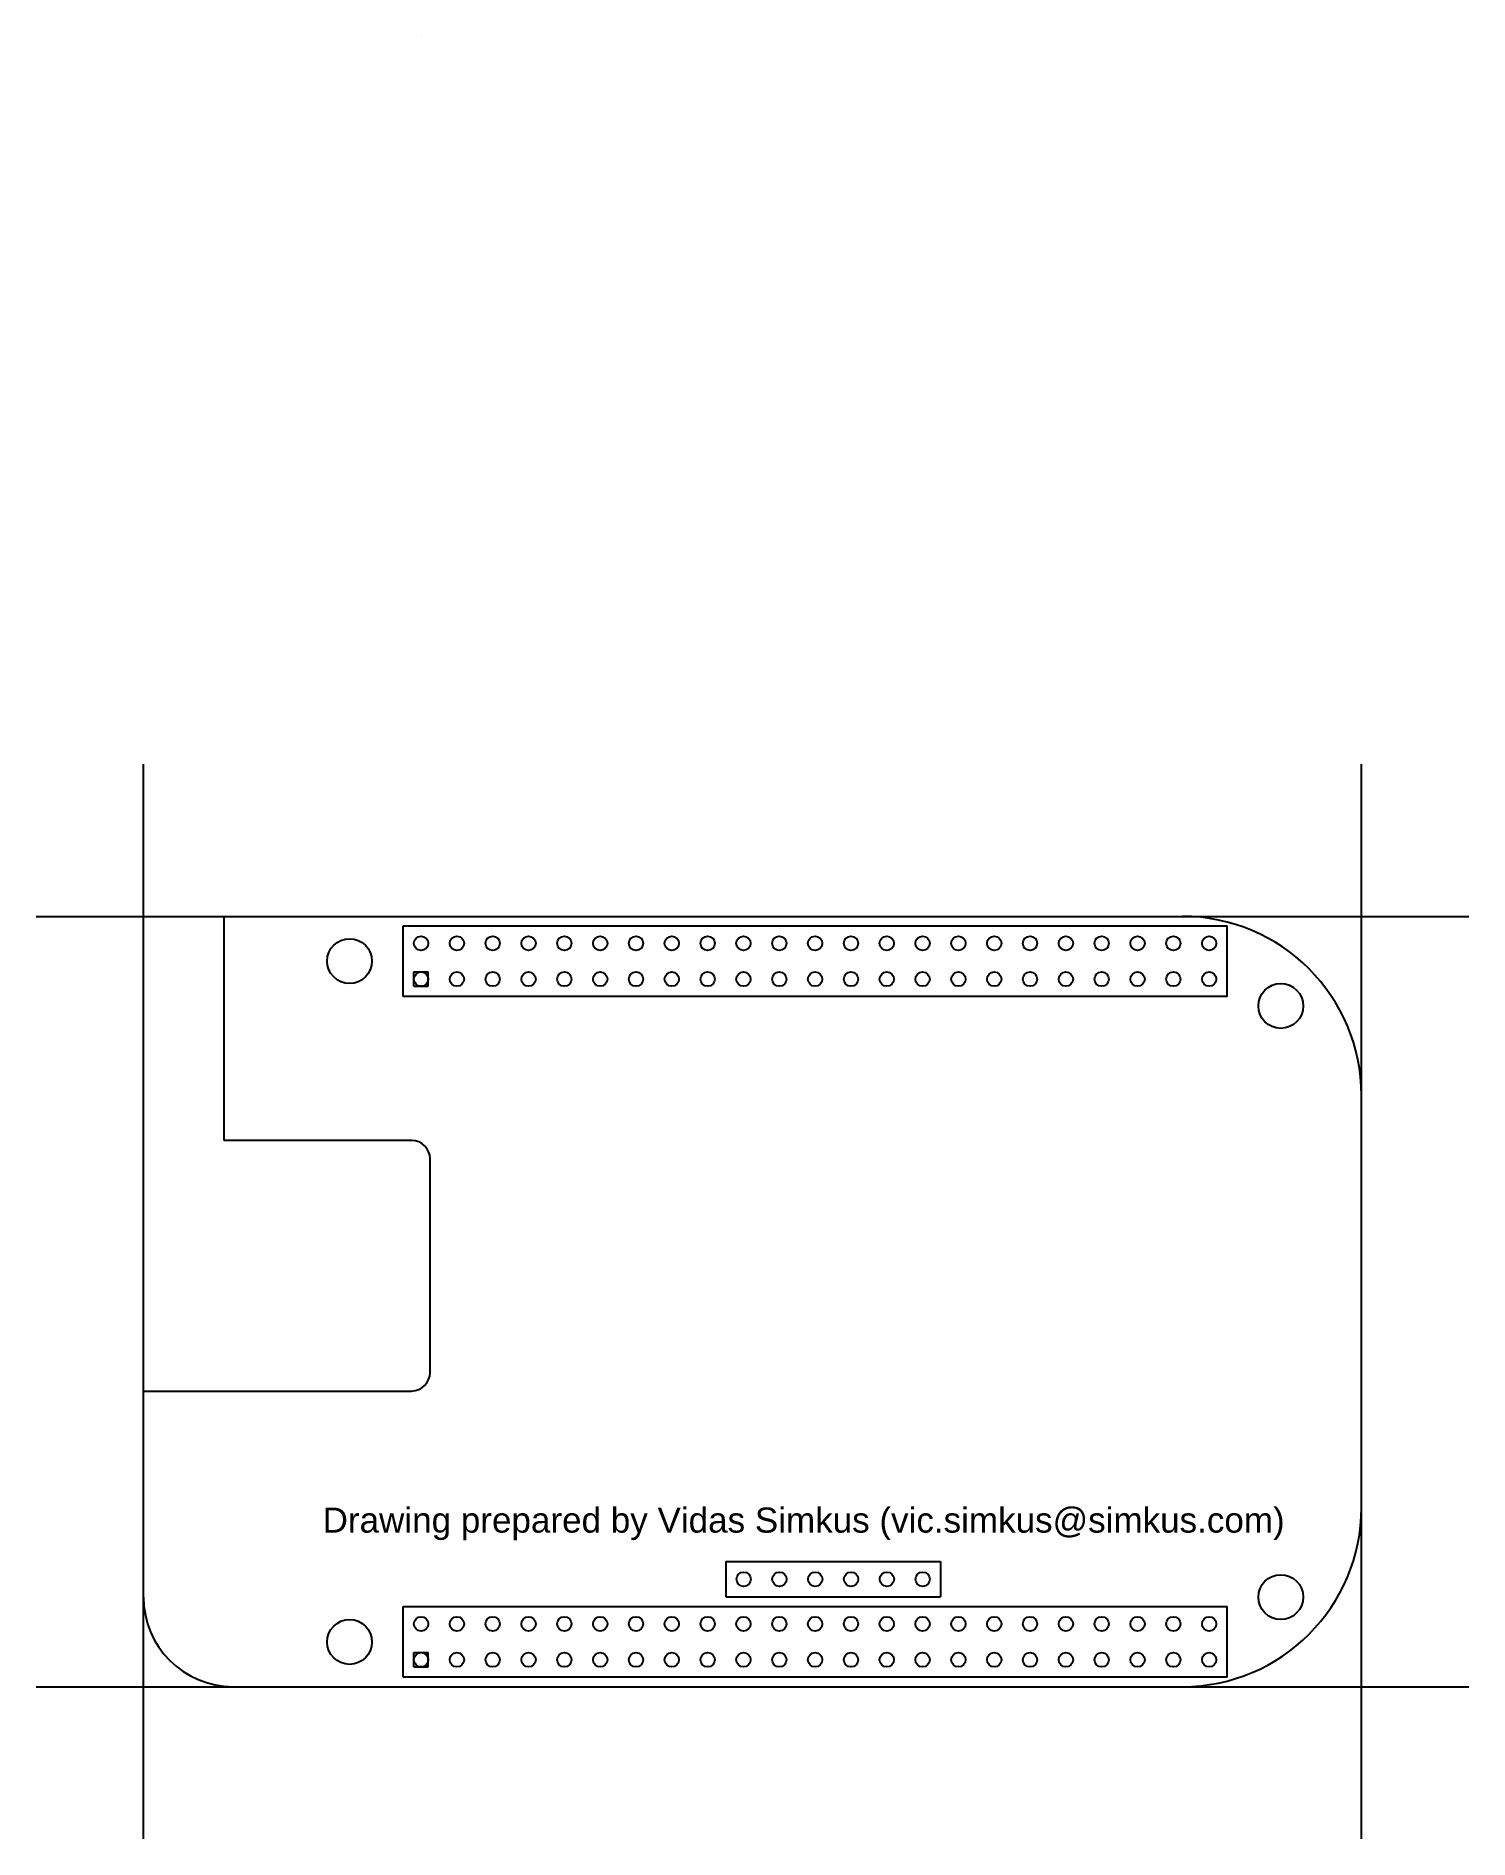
# Model space of a CAD drawing. Header units: millimetres. Extents: x -8 to 94, y -11 to 117.
import ezdxf

# ---------------------------------------------------------------- set-up
doc = ezdxf.new("R2010")
doc.units = ezdxf.units.MM
doc.header["$MEASUREMENT"] = 0
doc.layers.get('0').update_dxf_attribs({"true_color": 0xffffff})
doc.layers.add('layer 1', color=1, linetype='Continuous', true_color=0xff0000)
doc.layers.add('layer 2', color=3, linetype='Continuous', lineweight=25, true_color=0x00ff00)
doc.styles.add('textstyle11', font='')
doc.styles.get('textstyle11').set_extended_font_data('Liberation Sans')

# ---------------------------------------------------------------- blocks, each defined once
blk = doc.blocks.new('CONN_HEADER')
for p, q in [((-1.27, -1.2319), (-1.27, 3.7719)), ((-1.27, 3.7719), (57.15, 3.7719)), ((57.15, -1.2319), (57.15, 3.7719)), ((-0.508, -0.508), (-0.508, 0.508)), ((-0.508, 0.508), (0.508, 0.508)), ((0.508, -0.508), (0.508, 0.508)), ((57.15, -1.2319), (-1.27, -1.2319)), ((-0.508, -0.508), (0.508, -0.508))]:
    blk.add_line(p, q)
for centre in [(0, 2.54), (2.54, 2.54), (5.08, 2.54), (7.62, 2.54), (10.16, 2.54), (12.7, 2.54), (15.24, 2.54), (17.78, 2.54), (20.32, 2.54), (22.86, 2.54), (25.4, 2.54), (27.94, 2.54), (30.48, 2.54), (33.02, 2.54), (35.56, 2.54), (38.1, 2.54), (40.64, 2.54), (43.18, 2.54), (45.72, 2.54), (48.26, 2.54), (50.8, 2.54), (53.34, 2.54), (55.88, 2.54), (0, 0), (2.54, 0), (5.08, 0), (7.62, 0), (10.16, 0), (12.7, 0), (15.24, 0), (17.78, 0), (20.32, 0), (22.86, 0), (25.4, 0), (27.94, 0), (30.48, 0), (33.02, 0), (35.56, 0), (38.1, 0), (40.64, 0), (43.18, 0), (45.72, 0), (48.26, 0), (50.8, 0), (53.34, 0), (55.88, 0)]:
    blk.add_circle(centre, 0.508)
blk = doc.blocks.new('SER_CONN')
for p, q in [((-1.27, 1.2446), (13.97, 1.2446)), ((-1.27, 1.2446), (-1.27, -1.2446)), ((13.97, 1.2446), (13.97, -1.2446)), ((-1.27, -1.2446), (13.97, -1.2446)), ((-1.27, -1.2446), (-1.27, -1.2446)), ((13.97, -1.2446), (13.97, -1.2446))]:
    blk.add_line(p, q)
for centre in [(0, 0), (2.54, 0), (5.08, 0), (7.62, 0), (10.16, 0), (12.7, 0)]:
    blk.add_circle(centre, 0.508)

msp = doc.modelspace()

# ---------------------------------------------------------------- linework, layer by layer
for p, q in [((19.68, 117.02), (19.68, 117.02)), ((19.68, 117.02), (19.68, 117.02)), ((5.72, 54.61), (73.66, 54.61)), ((5.72, 38.73), (5.72, 54.61)), ((86.36, 12.7), (86.36, 41.91)), ((19, 38.73), (5.72, 38.73)), ((20.32, 22.28), (20.32, 37.41)), ((0, 6.35), (0, 20.95)), ((0, 20.95), (19, 20.95)), ((6.35, 0), (73.66, 0))]:
    msp.add_line(p, q)
for centre in [(14.61, 51.44), (80.64, 48.26), (80.64, 6.35), (14.61, 3.17)]:
    msp.add_circle(centre, 1.59)
for centre, radius, start, end in [((73.66, 41.91), 12.7, 0, 90), ((19, 37.41), 1.32, 0, 90), ((19, 22.28), 1.32, 270, 0), ((73.66, 12.7), 12.7, 270, 0), ((6.35, 6.35), 6.35, 180, 270)]:
    msp.add_arc(centre, radius, start, end)
at = {"layer": 'layer 1'}
for p, q in [((0, -10.79), (0, 65.41)), ((0, -10.79), (0, 65.41)), ((86.36, -10.79), (86.36, 65.41)), ((-7.62, 54.61), (93.98, 54.61)), ((86.36, 54.61), (86.36, 54.61)), ((-7.62, 0), (93.98, 0))]:
    msp.add_line(p, q, dxfattribs=at)

# ---------------------------------------------------------------- block references
for name, p in [('CONN_HEADER', (19.68, 50.16)), ('SER_CONN', (42.55, 7.62)), ('CONN_HEADER', (19.68, 1.91))]:
    msp.add_blockref(name, p)

# ---------------------------------------------------------------- texts
at = {"layer": 'layer 2', "insert": (12.7, 12.7), "char_height": 1.778, "attachment_point": 1, "style": 'textstyle11'}
msp.add_mtext('Drawing prepared by Vidas Simkus (vic.simkus@simkus.com)', dxfattribs=at)

doc.saveas('drawing.dxf')
